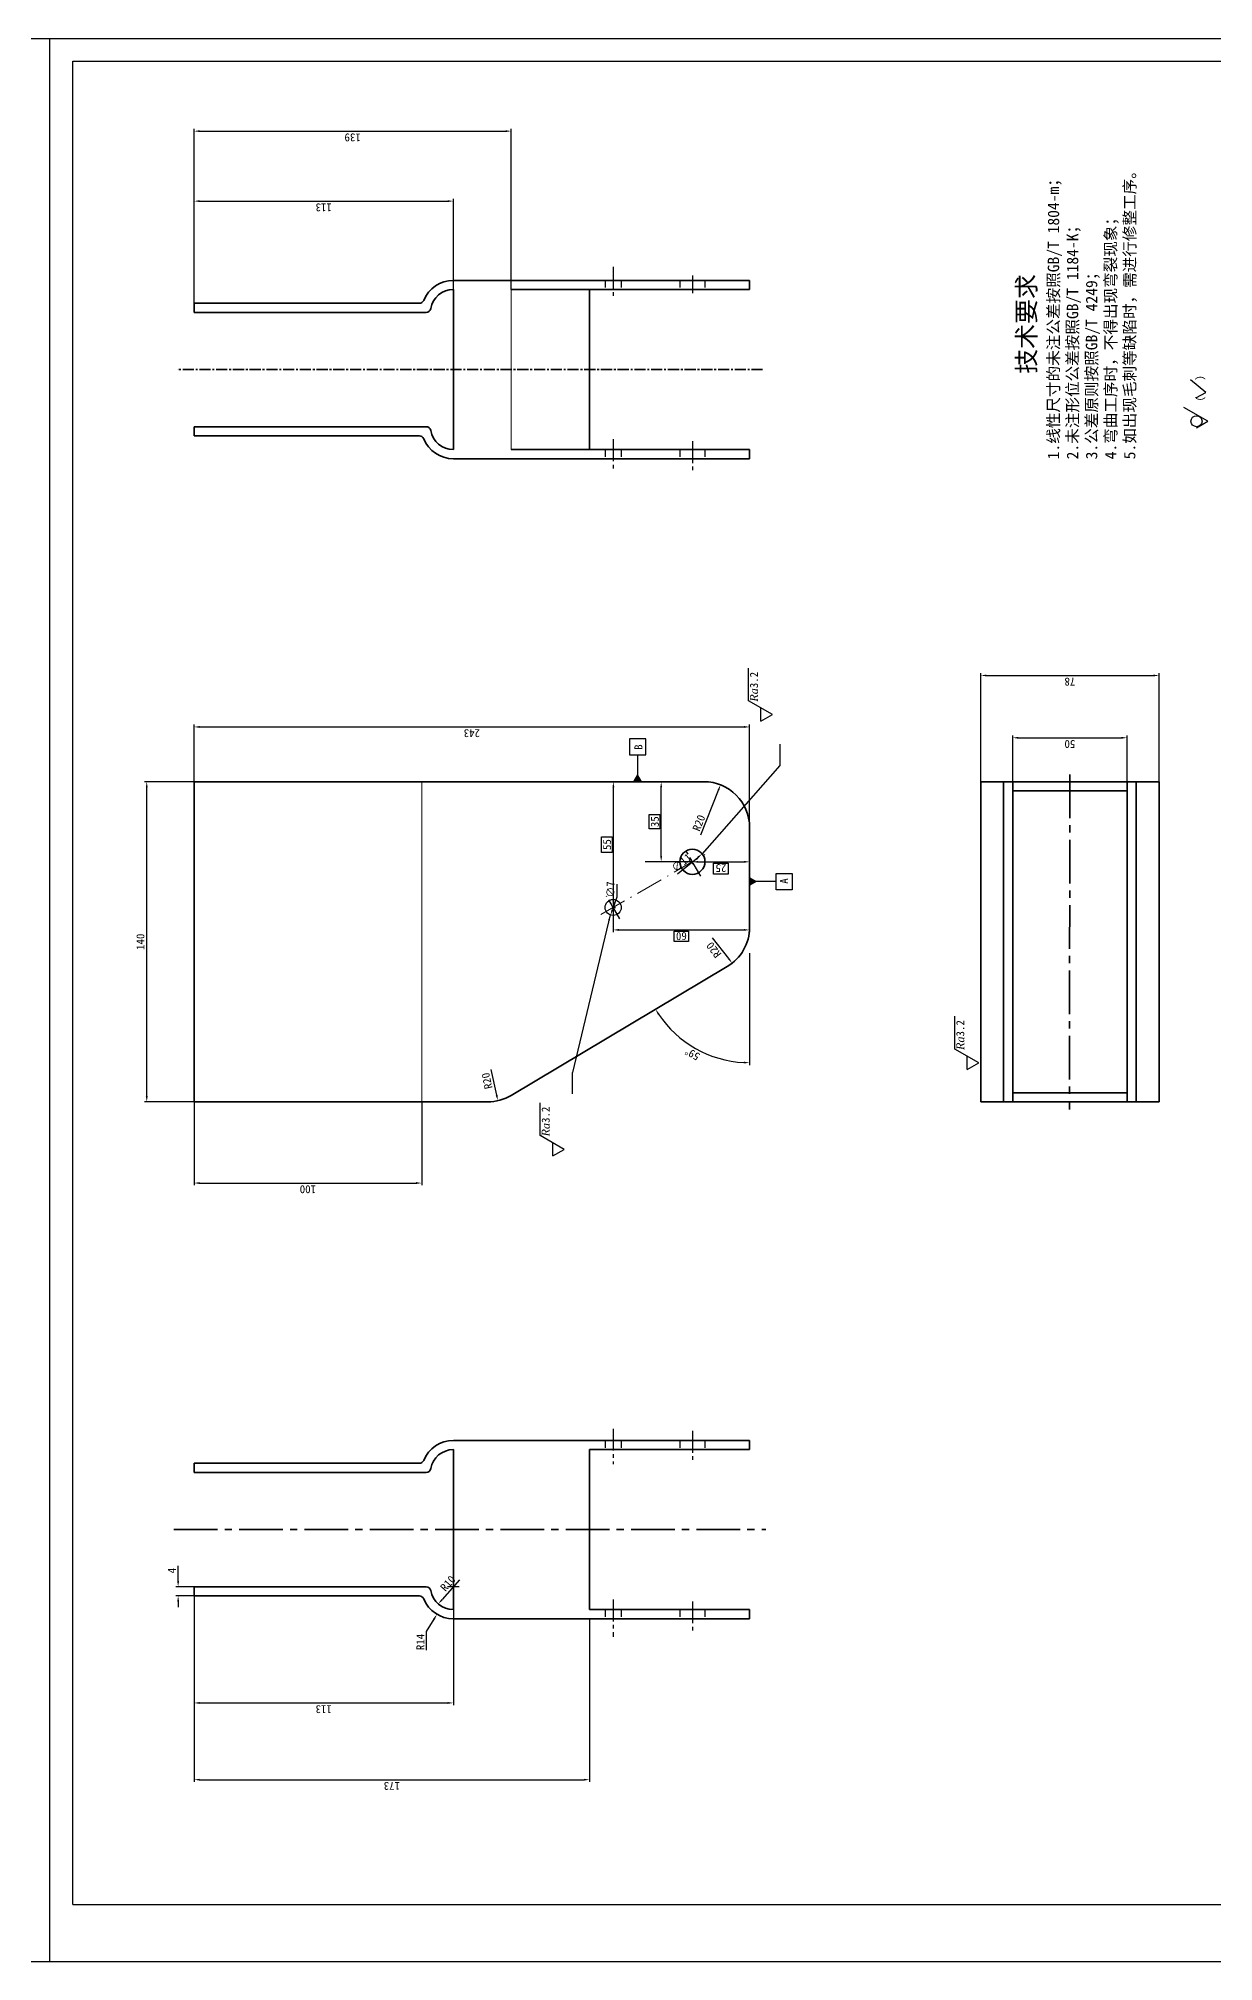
# Model space of a CAD drawing. Header units: millimetres. Extents: x -4667 to 8941, y -1665 to 5310.
# Drawn here: x 3563 to 4077, y 1433 to 2274 of the extents above; entities that cross this region are included whole.
import ezdxf

# ---------------------------------------------------------------- set-up
doc = ezdxf.new("R2010")
doc.units = ezdxf.units.MM
for name, pattern in [('CENTER2', [28.575, 19.05, -3.175, 3.175, -3.175]), ('DASHDOT', [18.5, 12, -3, 0.5, -3]), ('DASHED2', [9.525, 6.35, -3.175])]:
    doc.linetypes.add(name, pattern=pattern)
for name, color, linetype in [('尺寸', 4, 'CONTINUOUS'), ('尺寸标注', 3, 'CONTINUOUS'), ('文字', 3, 'CONTINUOUS'), ('点划线', 6, 'CENTER2'), ('细实线', 3, 'CONTINUOUS'), ('虚线', 4, 'DASHED2')]:
    doc.layers.add(name, color=color, linetype=linetype)
doc.layers.add('粗实线', color=2, linetype='CONTINUOUS', lineweight=30)
doc.styles.get("Standard").update_dxf_attribs({"font": '', "height": 3.5})
doc.styles.get('Standard').set_extended_font_data('SimSun')
doc.dimstyles.new('无偏差', dxfattribs={"dimtxt": 3.5, "dimasz": 2.5, "dimexe": 1, "dimexo": 0, "dimgap": 1, "dimtad": 1, "dimtoh": 1, "dimdec": 0, "dimzin": 0, "dimdsep": 46, "dimtxsty": 'Standard', "dimcen": 2.5, "dimclrd": 256, "dimadec": 0, "dimazin": 0, "dimtfac": 1, "dimtdec": 0, "dimtofl": 0, "dimtmove": 0, "dimatfit": 3, "dimfxl": 1, "dimtolj": 1, "dimtzin": 0, "dimarcsym": 0})
doc.dimstyles.new('无偏差$0', dxfattribs={"dimtxt": 3.5, "dimasz": 2.5, "dimexe": 1, "dimexo": 0, "dimgap": 1, "dimtad": 1, "dimtoh": 1, "dimdec": 0, "dimzin": 0, "dimdsep": 46, "dimtxsty": 'Standard', "dimcen": 2.5, "dimclrd": 256, "dimadec": 0, "dimazin": 0, "dimtfac": 1, "dimtdec": 0, "dimtofl": 0, "dimtmove": 0, "dimatfit": 3, "dimfxl": 1, "dimtolj": 1, "dimtzin": 0, "dimarcsym": 0})

# ---------------------------------------------------------------- blocks, each defined once
blk = doc.blocks.new('*D263')
at = {"layer": '细实线', "lineweight": -2, "ltscale": 0.5}
for p, q in [((2879.9, 1820.73), (2888.03, 1820.73)), ((2888.03, 1820.73), (2893.46, 1817.5))]:
    blk.add_line(p, q, dxfattribs=at)
at = {"layer": '细实线', "color": 0, "lineweight": -2, "ltscale": 0.5}
for p, q in [((2905.13, 1809.05), (2910.13, 1809.05)), ((2907.63, 1806.55), (2907.63, 1811.55))]:
    blk.add_line(p, q, dxfattribs=at)
at = {"layer": '细实线', "ltscale": 0.5}
blk.add_solid([(2893.67, 1817.85), (2893.24, 1817.14), (2895.6, 1816.22)], dxfattribs=at)
at = {"layer": '细实线', "color": 0, "ltscale": 0.5, "insert": (2883.47, 1823.48), "char_height": 3.5, "attachment_point": 5}
blk.add_mtext('\\A1;R14', dxfattribs=at)
blk = doc.blocks.new('*D264')
at = {"layer": '细实线', "lineweight": -2, "ltscale": 0.5}
blk.add_line((2910.68, 1806.37), (2901.99, 1813.99), dxfattribs=at)
at = {"layer": '细实线', "ltscale": 0.5}
blk.add_solid([(2902.26, 1814.3), (2901.71, 1813.68), (2900.11, 1815.64)], dxfattribs=at)
at = {"layer": '细实线', "color": 0, "ltscale": 0.5, "insert": (2909.09, 1811.43), "char_height": 3.5, "attachment_point": 5, "rotation": 318.77077}
blk.add_mtext('\\A1;R10', dxfattribs=at)
blk = doc.blocks.new('*D265')
at = {"layer": '细实线', "lineweight": -2, "ltscale": 0.5}
for p, q in [((2901.13, 1929.44), (2898.63, 1929.44)), ((2910.13, 1929.44), (2916.77, 1929.44))]:
    blk.add_line(p, q, dxfattribs=at)
at = {"layer": '细实线', "color": 0, "lineweight": -2, "ltscale": 0.5}
for p, q in [((2903.63, 1922.46), (2903.63, 1930.44)), ((2907.63, 1922.46), (2907.63, 1930.44))]:
    blk.add_line(p, q, dxfattribs=at)
at = {"layer": '细实线', "ltscale": 0.5}
for points in [[(2901.13, 1929.85), (2901.13, 1929.02), (2903.63, 1929.44)], [(2910.13, 1929.85), (2910.13, 1929.02), (2907.63, 1929.44)]]:
    blk.add_solid(points, dxfattribs=at)
at = {"layer": '细实线', "color": 0, "ltscale": 0.5, "insert": (2914.7, 1932.19), "char_height": 3.5, "attachment_point": 5}
blk.add_mtext('\\A1;4', dxfattribs=at)
blk = doc.blocks.new('*D266')
at = {"layer": '细实线', "color": 0, "lineweight": -2, "ltscale": 0.5}
for p, q in [((3259.68, 1922.46), (3284.64, 1922.46)), ((3239.68, 1679.46), (3284.64, 1679.46))]:
    blk.add_line(p, q, dxfattribs=at)
at = {"layer": '细实线', "lineweight": -2, "ltscale": 0.5}
blk.add_line((3283.64, 1919.96), (3283.64, 1681.96), dxfattribs=at)
at = {"layer": '细实线', "ltscale": 0.5}
for points in [[(3283.23, 1919.96), (3284.06, 1919.96), (3283.64, 1922.46)], [(3283.23, 1681.96), (3284.06, 1681.96), (3283.64, 1679.46)]]:
    blk.add_solid(points, dxfattribs=at)
at = {"layer": '细实线', "color": 0, "ltscale": 0.5, "insert": (3280.89, 1800.96), "char_height": 3.5, "attachment_point": 5, "rotation": 90}
blk.add_mtext('\\A1;243', dxfattribs=at)
blk = doc.blocks.new('*D267')
at = {"layer": '细实线', "color": 0, "lineweight": -2, "ltscale": 0.5}
for p, q in [((3119.68, 1922.46), (3083.18, 1922.46)), ((3119.68, 1822.88), (3083.18, 1822.88))]:
    blk.add_line(p, q, dxfattribs=at)
at = {"layer": '细实线', "lineweight": -2, "ltscale": 0.5}
blk.add_line((3084.18, 1919.96), (3084.18, 1825.38), dxfattribs=at)
at = {"layer": '细实线', "ltscale": 0.5}
for points in [[(3083.76, 1919.96), (3084.6, 1919.96), (3084.18, 1922.46)], [(3083.76, 1825.38), (3084.6, 1825.38), (3084.18, 1822.88)]]:
    blk.add_solid(points, dxfattribs=at)
at = {"layer": '细实线', "color": 0, "ltscale": 0.5, "insert": (3081.43, 1872.67), "char_height": 3.5, "attachment_point": 5, "rotation": 90}
blk.add_mtext('\\A1;100', dxfattribs=at)
blk = doc.blocks.new('*D268')
at = {"layer": '细实线', "color": 0, "lineweight": -2, "ltscale": 0.5}
for p, q in [((3119.68, 1922.46), (3119.68, 1944.17)), ((3259.68, 1922.46), (3259.68, 1944.17))]:
    blk.add_line(p, q, dxfattribs=at)
at = {"layer": '细实线', "lineweight": -2, "ltscale": 0.5}
blk.add_line((3122.18, 1943.17), (3257.18, 1943.17), dxfattribs=at)
at = {"layer": '细实线', "ltscale": 0.5}
for points in [[(3122.18, 1943.58), (3122.18, 1942.75), (3119.68, 1943.17)], [(3257.18, 1943.58), (3257.18, 1942.75), (3259.68, 1943.17)]]:
    blk.add_solid(points, dxfattribs=at)
at = {"layer": '细实线', "color": 0, "ltscale": 0.5, "insert": (3189.68, 1945.92), "char_height": 3.5, "attachment_point": 5}
blk.add_mtext('\\A1;140', dxfattribs=at)
blk = doc.blocks.new('*D269')
at = {"layer": '细实线', "color": 0, "lineweight": -2, "ltscale": 0.5}
blk.add_line((3184.68, 1679.46), (3135.8, 1679.46), dxfattribs=at)
at = {"layer": '细实线', "lineweight": -2, "ltscale": 0.5}
blk.add_arc((3184.68, 1679.46), 47.89, 123.80028, 177.00861, dxfattribs=at)
at = {"layer": '细实线', "ltscale": 0.5}
for points in [[(3157.82, 1719.61), (3158.27, 1718.91), (3160.16, 1720.59)], [(3137.28, 1681.95), (3136.44, 1681.97), (3136.8, 1679.46)]]:
    blk.add_solid(points, dxfattribs=at)
at = {"layer": '细实线', "color": 0, "ltscale": 0.5, "insert": (3140.65, 1704.47), "char_height": 3.5, "attachment_point": 5, "rotation": 60.40445}
blk.add_mtext('\\A1;59°', dxfattribs=at)
blk = doc.blocks.new('*D270')
at = {"layer": '尺寸标注', "lineweight": -2, "ltscale": 0.5}
blk.add_line((3236.44, 1700.73), (3255.99, 1693.1), dxfattribs=at)
at = {"layer": '尺寸标注', "ltscale": 0.5}
blk.add_solid([(3256.14, 1693.49), (3255.83, 1692.71), (3258.31, 1692.19)], dxfattribs=at)
at = {"layer": '尺寸标注', "color": 0, "ltscale": 0.5, "insert": (3241.66, 1701.64), "char_height": 3.5, "attachment_point": 5, "rotation": 338.66751}
blk.add_mtext('\\A1;R20', dxfattribs=at)
blk = doc.blocks.new('*D271')
at = {"layer": '尺寸标注', "lineweight": -2, "ltscale": 0.5}
blk.add_line((3191.38, 1695.78), (3182.31, 1688.62), dxfattribs=at)
at = {"layer": '尺寸标注', "ltscale": 0.5}
blk.add_solid([(3182.05, 1688.95), (3182.56, 1688.3), (3180.34, 1687.07)], dxfattribs=at)
at = {"layer": '尺寸标注', "color": 0, "ltscale": 0.5, "insert": (3186.12, 1695.14), "char_height": 3.5, "attachment_point": 5, "rotation": 38.27483}
blk.add_mtext('\\A1;R20', dxfattribs=at)
blk = doc.blocks.new('*D272')
at = {"layer": '尺寸标注', "lineweight": -2, "ltscale": 0.5}
blk.add_line((3133.89, 1792.66), (3122.62, 1790.12), dxfattribs=at)
at = {"layer": '尺寸标注', "ltscale": 0.5}
blk.add_solid([(3122.52, 1790.52), (3122.71, 1789.71), (3120.18, 1789.56)], dxfattribs=at)
at = {"layer": '尺寸标注', "color": 0, "ltscale": 0.5, "insert": (3128.86, 1794.35), "char_height": 3.5, "attachment_point": 5, "rotation": 12.73597}
blk.add_mtext('\\A1;R20', dxfattribs=at)
blk = doc.blocks.new('*D273')
at = {"layer": '尺寸标注', "lineweight": -2, "ltscale": 0.5}
for p, q in [((3209.26, 1737.55), (3203.76, 1739.46)), ((3214.91, 1737.55), (3209.26, 1737.55))]:
    blk.add_line(p, q, dxfattribs=at)
at = {"layer": '尺寸标注', "ltscale": 0.5}
blk.add_solid([(3203.9, 1739.85), (3203.63, 1739.07), (3201.4, 1740.28)], dxfattribs=at)
at = {"layer": '尺寸标注', "color": 0, "ltscale": 0.5, "insert": (3212.58, 1740.3), "char_height": 3.5, "attachment_point": 5}
blk.add_mtext('\\A1;∅7', dxfattribs=at)
blk = doc.blocks.new('*D274')
at = {"layer": '尺寸标注', "lineweight": -2, "ltscale": 0.5}
blk.add_line((3219.39, 1711.01), (3226.57, 1702.13), dxfattribs=at)
at = {"layer": '尺寸标注', "ltscale": 0.5}
blk.add_solid([(3226.89, 1702.39), (3226.25, 1701.87), (3228.14, 1700.19)], dxfattribs=at)
at = {"layer": '尺寸标注', "color": 0, "ltscale": 0.5, "insert": (3224.33, 1709.27), "char_height": 3.5, "attachment_point": 5, "rotation": 308.94537}
blk.add_mtext('\\A1;∅11', dxfattribs=at)
blk = doc.blocks.new('*D275')
at = {"layer": '尺寸标注', "color": 0, "lineweight": -2, "ltscale": 0.5}
for p, q in [((3224.71, 1704.47), (3224.71, 1719.13)), ((3259.68, 1699.46), (3259.68, 1719.13))]:
    blk.add_line(p, q, dxfattribs=at)
at = {"layer": '尺寸标注', "lineweight": -2, "ltscale": 0.5}
blk.add_line((3227.21, 1718.13), (3257.18, 1718.13), dxfattribs=at)
at = {"layer": '尺寸标注', "ltscale": 0.5}
for points in [[(3227.21, 1718.55), (3227.21, 1717.72), (3224.71, 1718.13)], [(3257.18, 1718.55), (3257.18, 1717.72), (3259.68, 1718.13)]]:
    blk.add_solid(points, dxfattribs=at)
at = {"layer": '尺寸标注', "color": 0, "ltscale": 0.5, "insert": (3242.2, 1720.88), "char_height": 3.5, "attachment_point": 5}
blk.add_mtext('\\A1;35', dxfattribs=at)
blk = doc.blocks.new('*D276')
at = {"layer": '尺寸标注', "color": 0, "lineweight": -2, "ltscale": 0.5}
for p, q in [((3224.68, 1704.46), (3223.65, 1704.46)), ((3239.68, 1679.46), (3223.65, 1679.46))]:
    blk.add_line(p, q, dxfattribs=at)
at = {"layer": '尺寸标注', "lineweight": -2, "ltscale": 0.5}
blk.add_line((3224.65, 1701.96), (3224.65, 1681.96), dxfattribs=at)
at = {"layer": '尺寸标注', "ltscale": 0.5}
for points in [[(3224.23, 1701.96), (3225.06, 1701.96), (3224.65, 1704.46)], [(3224.23, 1681.96), (3225.06, 1681.96), (3224.65, 1679.46)]]:
    blk.add_solid(points, dxfattribs=at)
at = {"layer": '尺寸标注', "color": 0, "ltscale": 0.5, "insert": (3221.9, 1691.96), "char_height": 3.5, "attachment_point": 5, "rotation": 90}
blk.add_mtext('\\A1;25', dxfattribs=at)
blk = doc.blocks.new('*D277')
at = {"layer": '尺寸标注', "color": 0, "lineweight": -2, "ltscale": 0.5}
for p, q in [((3259.68, 1564.35), (3279.9, 1564.35)), ((3259.68, 1514.35), (3279.9, 1514.35))]:
    blk.add_line(p, q, dxfattribs=at)
at = {"layer": '尺寸标注', "lineweight": -2, "ltscale": 0.5}
blk.add_line((3278.9, 1561.85), (3278.9, 1516.85), dxfattribs=at)
at = {"layer": '尺寸标注', "ltscale": 0.5}
for points in [[(3278.48, 1561.85), (3279.32, 1561.85), (3278.9, 1564.35)], [(3278.48, 1516.85), (3279.32, 1516.85), (3278.9, 1514.35)]]:
    blk.add_solid(points, dxfattribs=at)
at = {"layer": '尺寸标注', "color": 0, "ltscale": 0.5, "insert": (3276.15, 1539.35), "char_height": 3.5, "attachment_point": 5, "rotation": 90}
blk.add_mtext('\\A1;50', dxfattribs=at)
blk = doc.blocks.new('*D278')
at = {"layer": '尺寸标注', "color": 0, "lineweight": -2, "ltscale": 0.5}
for p, q in [((3259.68, 1578.35), (3307.15, 1578.35)), ((3259.68, 1500.35), (3307.15, 1500.35))]:
    blk.add_line(p, q, dxfattribs=at)
at = {"layer": '尺寸标注', "lineweight": -2, "ltscale": 0.5}
blk.add_line((3306.15, 1575.85), (3306.15, 1502.85), dxfattribs=at)
at = {"layer": '尺寸标注', "ltscale": 0.5}
for points in [[(3305.73, 1575.85), (3306.56, 1575.85), (3306.15, 1578.35)], [(3305.73, 1502.85), (3306.56, 1502.85), (3306.15, 1500.35)]]:
    blk.add_solid(points, dxfattribs=at)
at = {"layer": '尺寸标注', "color": 0, "ltscale": 0.5, "insert": (3303.4, 1539.35), "char_height": 3.5, "attachment_point": 5, "rotation": 90}
blk.add_mtext('\\A1;78', dxfattribs=at)
blk = doc.blocks.new('*D279')
at = {"layer": '尺寸标注', "color": 0, "lineweight": -2, "ltscale": 0.5}
for p, q in [((3468.95, 1922.46), (3514.59, 1922.46)), ((3474.95, 1809.05), (3514.59, 1809.05))]:
    blk.add_line(p, q, dxfattribs=at)
at = {"layer": '尺寸标注', "lineweight": -2, "ltscale": 0.5}
blk.add_line((3513.59, 1919.96), (3513.59, 1811.55), dxfattribs=at)
at = {"layer": '尺寸标注', "ltscale": 0.5}
for points in [[(3513.17, 1919.96), (3514.01, 1919.96), (3513.59, 1922.46)], [(3513.17, 1811.55), (3514.01, 1811.55), (3513.59, 1809.05)]]:
    blk.add_solid(points, dxfattribs=at)
at = {"layer": '尺寸标注', "color": 0, "ltscale": 0.5, "insert": (3510.84, 1865.76), "char_height": 3.5, "attachment_point": 5, "rotation": 90}
blk.add_mtext('\\A1;113', dxfattribs=at)
blk = doc.blocks.new('*D280')
at = {"layer": '尺寸标注', "color": 0, "lineweight": -2, "ltscale": 0.5}
for p, q in [((3468.95, 1922.46), (3545.19, 1922.46)), ((3474.95, 1783.73), (3545.19, 1783.73))]:
    blk.add_line(p, q, dxfattribs=at)
at = {"layer": '尺寸标注', "lineweight": -2, "ltscale": 0.5}
blk.add_line((3544.19, 1919.96), (3544.19, 1786.23), dxfattribs=at)
at = {"layer": '尺寸标注', "ltscale": 0.5}
for points in [[(3543.78, 1919.96), (3544.61, 1919.96), (3544.19, 1922.46)], [(3543.78, 1786.23), (3544.61, 1786.23), (3544.19, 1783.73)]]:
    blk.add_solid(points, dxfattribs=at)
at = {"layer": '尺寸标注', "color": 0, "ltscale": 0.5, "insert": (3541.44, 1853.1), "char_height": 3.5, "attachment_point": 5, "rotation": 90}
blk.add_mtext('\\A1;139', dxfattribs=at)
blk = doc.blocks.new('*D281')
at = {"layer": '尺寸标注', "color": 0, "lineweight": -2, "ltscale": 0.5}
for p, q in [((2903.63, 1922.46), (2855.82, 1922.46)), ((2897.63, 1809.05), (2855.82, 1809.05))]:
    blk.add_line(p, q, dxfattribs=at)
at = {"layer": '尺寸标注', "lineweight": -2, "ltscale": 0.5}
blk.add_line((2856.82, 1919.96), (2856.82, 1811.55), dxfattribs=at)
at = {"layer": '尺寸标注', "ltscale": 0.5}
for points in [[(2856.4, 1919.96), (2857.24, 1919.96), (2856.82, 1922.46)], [(2856.4, 1811.55), (2857.24, 1811.55), (2856.82, 1809.05)]]:
    blk.add_solid(points, dxfattribs=at)
at = {"layer": '尺寸标注', "color": 0, "ltscale": 0.5, "insert": (2854.07, 1865.76), "char_height": 3.5, "attachment_point": 5, "rotation": 90}
blk.add_mtext('\\A1;113', dxfattribs=at)
blk = doc.blocks.new('*D282')
at = {"layer": '尺寸标注', "color": 0, "lineweight": -2, "ltscale": 0.5}
for p, q in [((2903.63, 1922.46), (2822.25, 1922.46)), ((2893.63, 1749.46), (2822.25, 1749.46))]:
    blk.add_line(p, q, dxfattribs=at)
at = {"layer": '尺寸标注', "lineweight": -2, "ltscale": 0.5}
blk.add_line((2823.25, 1919.96), (2823.25, 1751.96), dxfattribs=at)
at = {"layer": '尺寸标注', "ltscale": 0.5}
for points in [[(2822.84, 1919.96), (2823.67, 1919.96), (2823.25, 1922.46)], [(2822.84, 1751.96), (2823.67, 1751.96), (2823.25, 1749.46)]]:
    blk.add_solid(points, dxfattribs=at)
at = {"layer": '尺寸标注', "color": 0, "ltscale": 0.5, "insert": (2820.5, 1835.96), "char_height": 3.5, "attachment_point": 5, "rotation": 90}
blk.add_mtext('\\A1;173', dxfattribs=at)
blk = doc.blocks.new('*D296')
at = {"layer": '尺寸', "color": 0, "lineweight": -2, "ltscale": 0.5}
for p, q in [((3204.74, 1739.13), (3193.88, 1739.13)), ((3196.04, 1679.46), (3193.88, 1679.46))]:
    blk.add_line(p, q, dxfattribs=at)
at = {"layer": '尺寸', "lineweight": -2, "ltscale": 0.5}
blk.add_line((3194.88, 1736.63), (3194.88, 1681.96), dxfattribs=at)
at = {"layer": '尺寸', "ltscale": 0.5}
for points in [[(3194.46, 1736.63), (3195.29, 1736.63), (3194.88, 1739.13)], [(3194.46, 1681.96), (3195.29, 1681.96), (3194.88, 1679.46)]]:
    blk.add_solid(points, dxfattribs=at)
at = {"layer": '尺寸', "color": 0, "ltscale": 0.5, "insert": (3192.13, 1709.3), "char_height": 3.5, "attachment_point": 5, "rotation": 90}
blk.add_mtext('\\A1;60', dxfattribs=at)
blk = doc.blocks.new('*D297')
at = {"layer": '尺寸', "color": 0, "lineweight": -2, "ltscale": 0.5}
for p, q in [((3204.71, 1739.13), (3204.71, 1738.05)), ((3259.68, 1699.46), (3259.68, 1740.05))]:
    blk.add_line(p, q, dxfattribs=at)
at = {"layer": '尺寸', "lineweight": -2, "ltscale": 0.5}
blk.add_line((3207.21, 1739.05), (3257.18, 1739.05), dxfattribs=at)
at = {"layer": '尺寸', "ltscale": 0.5}
for points in [[(3207.21, 1739.46), (3207.21, 1738.63), (3204.71, 1739.05)], [(3257.18, 1739.46), (3257.18, 1738.63), (3259.68, 1739.05)]]:
    blk.add_solid(points, dxfattribs=at)
at = {"layer": '尺寸', "color": 0, "ltscale": 0.5, "insert": (3232.2, 1741.8), "char_height": 3.5, "attachment_point": 5}
blk.add_mtext('\\A1;55', dxfattribs=at)
blk = doc.blocks.new('A$C43805903')
at = {"layer": '文字', "ltscale": 0.5}
for points in [[(518.97, 336.9), (516.2, 335.3), (516.2, 338.51)], [(472.25, 285.03), (473.86, 287.8), (470.65, 287.8)]]:
    blk.add_hatch(color=256, dxfattribs=at).paths.add_polyline_path(points)
at = {"layer": '尺寸', "ltscale": 0.5}
for points in [[(485.03, 352.65), (491.79, 352.65), (491.79, 348.05), (485.03, 348.05)], [(495.33, 331.82), (501.61, 331.82), (501.61, 327.15), (495.33, 327.15)], [(446.08, 320.97), (450.65, 320.97), (450.65, 314.66), (446.08, 314.66)], [(475.53, 303.76), (480.32, 303.76), (480.32, 297.23), (475.53, 297.23)]]:
    blk.add_lwpolyline(points, close=True, dxfattribs=at)
at = {"layer": '文字', "ltscale": 0.5}
for p, q in [((355.17, 369.04), (361.23, 379.54)), ((361.23, 379.54), (375.55, 379.54)), ((352.28, 374.04), (358.06, 374.04)), ((352.28, 374.04), (355.17, 369.04)), ((379.5, 365.34), (388.81, 365.34)), ((516.2, 335.3), (516.2, 338.51)), ((518.97, 336.9), (516.2, 338.51)), ((516.2, 335.3), (518.97, 336.9)), ((527.65, 336.9), (518.97, 336.9)), ((473.86, 287.8), (470.65, 287.8)), ((472.25, 285.03), (470.65, 287.8)), ((473.86, 287.8), (472.25, 285.03)), ((545.29, 277.94), (551.35, 288.44)), ((551.35, 288.44), (565.67, 288.44)), ((472.25, 276.35), (472.25, 285.03)), ((542.4, 282.94), (548.18, 282.94)), ((542.4, 282.94), (545.29, 277.94)), ((523.09, 274.54), (532.41, 274.54)), ((392.98, 187.68), (399.04, 198.18)), ((399.04, 198.18), (413.36, 198.18)), ((390.1, 192.68), (395.87, 192.68)), ((390.1, 192.68), (392.98, 187.68)), ((673.58, 87.5), (679.64, 98)), ((670.69, 92.5), (673.58, 87.5))]:
    blk.add_line(p, q, dxfattribs=at)
for points in [[(534.65, 333.34), (534.65, 340.5), (527.65, 340.5), (527.65, 333.34)], [(475.81, 269.35), (468.65, 269.35), (468.65, 276.35), (475.81, 276.35)]]:
    blk.add_lwpolyline(points, close=True, dxfattribs=at)
at = {"layer": '点划线', "lineweight": 35}
for p, q in [((188.89, 539.76), (188.89, 280.83)), ((519.14, 147.82), (372.62, 148.05))]:
    blk.add_line(p, q, dxfattribs=at)
at = {"layer": '点划线', "lineweight": 35, "ltscale": 0.256088}
blk.add_line((696.22, 282.21), (696.22, 538.38), dxfattribs=at)
at = {"layer": '点划线', "ltscale": 0.5}
for p, q in [((158.3, 347.57), (142.07, 347.57)), ((233, 347.57), (217.51, 347.57)), ((456.03, 344.74), (465.92, 350.45)), ((665.69, 347.57), (652.95, 347.57)), ((741.19, 347.57), (727.67, 347.57)), ((480.95, 312.92), (480.95, 333.58)), ((157.49, 312.93), (144.09, 312.93)), ((232.06, 312.93), (218.56, 312.93)), ((474.62, 309.27), (486.59, 316.18)), ((664.86, 312.93), (652.06, 312.93)), ((737.32, 312.93), (729.58, 312.93))]:
    blk.add_line(p, q, dxfattribs=at)
at = {"layer": '点划线', "linetype": 'DASHDOT', "lineweight": 13}
blk.add_line((457.9, 353.01), (484.89, 306.08), dxfattribs=at)
at = {"layer": '粗实线'}
for p, q in [((25, 584), (831, 584)), ((25, 584), (25, 10)), ((831, 584), (831, 10))]:
    blk.add_line(p, q, dxfattribs=at)
at = {"layer": '粗实线', "lineweight": 35, "ltscale": 0.1}
for p, q in [((163.89, 530.93), (159.89, 530.93)), ((217.89, 530.93), (213.89, 530.93)), ((667.22, 530.93), (671.22, 530.93)), ((721.22, 530.93), (725.22, 530.93)), ((153.89, 287.93), (149.89, 287.93)), ((227.89, 287.93), (223.89, 287.93)), ((657.22, 287.93), (661.22, 287.93)), ((731.22, 287.93), (735.22, 287.93)), ((375.95, 176.82), (375.95, 172.82)), ((515.95, 176.82), (515.95, 172.82)), ((375.95, 122.82), (375.95, 118.82)), ((515.95, 122.82), (515.95, 118.82))]:
    blk.add_line(p, q, dxfattribs=at)
at = {"layer": '粗实线', "lineweight": 35}
for p, q in [((159.89, 530.93), (159.89, 432.34)), ((163.89, 429.34), (163.89, 530.93)), ((213.89, 530.93), (213.89, 429.34)), ((217.89, 530.93), (217.89, 432.34)), ((515.95, 530.93), (375.95, 530.93)), ((375.95, 530.93), (375.95, 432.34)), ((515.95, 530.93), (515.95, 432.34)), ((667.22, 530.93), (667.22, 432.34)), ((671.22, 530.93), (671.22, 429.34)), ((721.22, 530.93), (721.22, 429.34)), ((725.22, 530.93), (725.22, 432.34)), ((149.89, 417.51), (149.89, 307.93)), ((153.89, 417.51), (188.89, 417.51)), ((223.89, 417.51), (188.89, 417.51)), ((227.89, 417.51), (227.89, 307.93)), ((515.95, 417.51), (515.95, 307.93)), ((696.22, 417.51), (661.22, 417.51)), ((731.22, 417.51), (696.22, 417.51)), ((435.13, 297.68), (378.77, 392.19)), ((657.22, 297.68), (657.22, 392.19)), ((661.22, 297.68), (661.22, 392.19)), ((731.22, 297.68), (731.22, 392.19)), ((735.22, 297.68), (735.22, 392.19)), ((153.89, 307.93), (153.89, 357.93)), ((153.89, 357.93), (223.89, 357.93)), ((223.89, 357.93), (223.89, 307.93)), ((661.22, 357.93), (731.22, 357.93)), ((149.89, 307.93), (149.89, 287.93)), ((227.89, 307.93), (227.89, 287.93)), ((495.95, 287.93), (452.31, 287.93)), ((515.95, 186.82), (375.95, 186.82)), ((515.95, 176.82), (375.95, 176.82)), ((375.95, 147.82), (375.95, 172.82)), ((515.95, 172.82), (375.95, 172.82)), ((379.95, 172.82), (379.95, 147.82)), ((511.95, 172.82), (511.95, 147.82)), ((515.95, 172.82), (515.95, 147.82)), ((375.95, 122.82), (375.95, 147.82)), ((379.95, 122.82), (379.95, 147.82)), ((511.95, 122.82), (511.95, 147.82)), ((515.95, 122.82), (515.95, 147.82)), ((515.95, 122.82), (375.95, 122.82)), ((515.95, 118.82), (375.95, 118.82)), ((515.95, 108.82), (375.95, 108.82))]:
    blk.add_line(p, q, dxfattribs=at)
at = {"layer": '粗实线', "lineweight": 35, "ltscale": 0.046351}
for p, q in [((375.95, 430.49), (375.95, 432.34)), ((515.95, 432.34), (515.95, 430.49))]:
    blk.add_line(p, q, dxfattribs=at)
at = {"layer": '粗实线', "lineweight": 13}
for p, q in [((375.95, 431.34), (515.95, 431.34)), ((661.22, 392.19), (731.22, 392.19))]:
    blk.add_line(p, q, dxfattribs=at)
at = {"layer": '粗实线', "lineweight": 35, "ltscale": 0.324459}
for p, q in [((375.95, 417.51), (375.95, 430.49)), ((515.95, 417.51), (515.95, 430.49))]:
    blk.add_line(p, q, dxfattribs=at)
at = {"layer": '粗实线', "lineweight": 35, "ltscale": 0.376825}
for p, q in [((375.95, 402.44), (375.95, 417.51)), ((657.22, 402.44), (657.22, 417.51)), ((735.22, 402.44), (735.22, 417.51))]:
    blk.add_line(p, q, dxfattribs=at)
at = {"layer": '粗实线', "lineweight": 35, "ltscale": 0.256088}
for p, q in [((657.22, 392.19), (657.22, 402.44)), ((735.22, 392.19), (735.22, 402.44))]:
    blk.add_line(p, q, dxfattribs=at)
at = {"layer": '粗实线', "lineweight": 35, "ltscale": 0.3}
for p, q in [((153.89, 307.93), (153.89, 295.93)), ((223.89, 307.93), (223.89, 295.93))]:
    blk.add_line(p, q, dxfattribs=at)
at = {"layer": '粗实线', "lineweight": 35, "ltscale": 0.2}
for p, q in [((153.89, 295.93), (153.89, 287.93)), ((223.89, 295.93), (223.89, 287.93))]:
    blk.add_line(p, q, dxfattribs=at)
at = {"layer": '粗实线', "lineweight": 35, "ltscale": 0.243912}
for p, q in [((657.22, 287.93), (657.22, 297.68)), ((661.22, 287.93), (661.22, 297.68)), ((731.22, 287.93), (731.22, 297.68)), ((735.22, 287.93), (735.22, 297.68))]:
    blk.add_line(p, q, dxfattribs=at)
at = {"layer": '粗实线', "lineweight": 35, "ltscale": 0.21875}
for p, q in [((375.95, 178.07), (375.95, 186.82)), ((515.95, 186.82), (515.95, 178.07)), ((375.95, 108.82), (375.95, 117.57)), ((515.95, 108.82), (515.95, 117.57))]:
    blk.add_line(p, q, dxfattribs=at)
at = {"layer": '粗实线', "lineweight": 35, "ltscale": 0.03125}
for p, q in [((375.95, 176.82), (375.95, 178.07)), ((515.95, 178.07), (515.95, 176.82)), ((375.95, 117.57), (375.95, 118.82)), ((515.95, 118.82), (515.95, 117.57))]:
    blk.add_line(p, q, dxfattribs=at)
at = {"layer": '粗实线', "lineweight": 35, "ltscale": 0.11875}
blk.add_line((375.95, 112.82), (375.95, 117.57), dxfattribs=at)
at = {"layer": '粗实线', "ltscale": 0.5}
blk.add_circle((460.97, 347.6), 3.5, dxfattribs=at)
at = {"layer": '粗实线', "lineweight": 35}
blk.add_circle((480.95, 312.93), 5.5, dxfattribs=at)
for centre, radius, start, end in [((163.89, 417.51), 14, 112.02432, 180.00001), ((157.89, 432.34), 2, 292.02431, 0), ((161.89, 429.34), 2, 279.59407, 0), ((215.89, 429.34), 2, 180.00001, 260.40593), ((219.89, 432.34), 2, 180.00001, 247.97568), ((213.89, 417.51), 14, 0, 67.97569), ((671.22, 417.51), 14, 112.02432, 179.99999), ((665.22, 432.34), 2, 292.02431, 0), ((669.22, 429.34), 2, 279.59407, 0), ((723.22, 429.34), 2, 179.99999, 260.40593), ((727.22, 432.34), 2, 180.00001, 247.97568), ((721.22, 417.51), 14, 0, 67.97569), ((163.89, 417.51), 10, 99.59407, 179.99999), ((213.89, 417.51), 10, 0, 80.40593), ((671.22, 417.51), 10, 99.59407, 180.00001), ((721.22, 417.51), 10, 0, 80.40593), ((395.95, 402.44), 20, 180.00001, 210.8089), ((495.95, 307.93), 20, 270, 0), ((452.31, 307.93), 20, 210.8089, 270)]:
    blk.add_arc(centre, radius, start, end, dxfattribs=at)
at = {"layer": '细实线'}
for p, q in [((0, 1188), (0, 594)), ((841, 1188), (841, 594)), ((0, 594), (841, 594)), ((0, 594), (0, 0)), ((0, 594), (841, 594)), ((841, 594), (841, 0))]:
    blk.add_line(p, q, dxfattribs=at)
at = {"layer": '细实线', "ltscale": 0.5}
for p, q in [((686.19, 88.32), (691.66, 95.09)), ((684.03, 92.36), (686.19, 88.32))]:
    blk.add_line(p, q, dxfattribs=at)
blk.add_circle((673.61, 92.42), 2.42, dxfattribs=at)
at = {"layer": '虚线', "ltscale": 0.5}
for p, q in [((153.89, 351.07), (149.89, 351.07)), ((227.89, 351.07), (223.89, 351.07)), ((661.22, 351.07), (657.22, 351.07)), ((735.22, 351.07), (731.22, 351.07)), ((153.89, 344.07), (149.89, 344.07)), ((227.89, 344.07), (223.89, 344.07)), ((661.22, 344.07), (657.22, 344.07)), ((735.22, 344.07), (731.22, 344.07)), ((153.89, 318.43), (149.89, 318.43)), ((227.89, 318.43), (223.89, 318.43)), ((661.22, 318.43), (657.22, 318.43)), ((735.22, 318.43), (731.22, 318.43)), ((153.89, 307.43), (149.89, 307.43)), ((227.89, 307.43), (223.89, 307.43)), ((661.22, 307.43), (657.22, 307.43)), ((735.22, 307.43), (731.22, 307.43))]:
    blk.add_line(p, q, dxfattribs=at)
at = {"layer": '尺寸', "ltscale": 0.5, "char_height": 3.5, "width": 18.064, "attachment_point": 1}
for insert in [(360.85, 378.88), (550.97, 287.78), (398.66, 197.52)]:
    blk.add_mtext('{\\fTimes New Roman|b0|i1|c238|p18;Ra}3.2', dxfattribs=dict(at, insert=insert))
at = {"layer": '文字', "ltscale": 0.5, "char_height": 3.5, "width": 4.6861, "attachment_point": 1}
for s, insert in [('B', (529.91, 338.29)), ('A', (471.34, 274.62))]:
    blk.add_mtext(s, dxfattribs=dict(at, insert=insert))
at = {"layer": '文字', "linetype": 'Continuous', "lineweight": -3, "insert": (656.93, 170.85), "char_height": 2.4992, "width": 154.1638, "attachment_point": 1}
blk.add_mtext('{\\fSimSun|b0|i0|c134|p54;\\H2x;           \\H1.601x;技术要求\\P\\fSimSun|b0|i0|c134|p2;\\H0.6248x;1.线性尺寸的未注公差按照GB/T 1804-m；\\P2.未注形位公差按照GB/T 1184-K；\\P3.公差原则按照GB/T 4249；\\P\\H0.9997x;4.弯曲工序时，不得出现弯裂现象；\\P5.如出现毛刺等缺陷时，需进行修整工序。}', dxfattribs=at)
at = {"layer": '细实线', "ltscale": 0.5, "insert": (682.3, 92.73), "char_height": 3.5, "attachment_point": 1}
blk.add_mtext_dynamic_manual_height_columns('{\\H0.95833x;(   )}', width=19.5269, gutter_width=17.5, heights=[0], dxfattribs=at)
at = {"layer": '尺寸', "ltscale": 0.5}
dim = blk.add_linear_dim(base=(451.14, 287.93), p1=(461.01, 347.6), p2=(452.31, 287.93), angle=90, dimstyle='无偏差$0', dxfattribs=at)
dim.commit()
dim.dimension.update_dxf_attribs({"geometry": '*D296', "text_midpoint": (448.39, 317.76), "insert": (-2743.73, -1391.54)})
dim = blk.add_linear_dim(base=(515.95, 347.51), p1=(460.97, 347.6), p2=(515.95, 307.93), dimstyle='无偏差$0', dxfattribs=at)
dim.commit()
dim.dimension.update_dxf_attribs({"geometry": '*D297', "text_midpoint": (488.46, 350.26), "insert": (-2743.73, -1391.54)})
at = {"layer": '尺寸标注', "ltscale": 0.5}
for base, p1, p2, picture, middle in [((79.52, 357.93), (159.89, 530.93), (149.89, 357.93), '*D282', (76.77, 444.43)), ((113.09, 417.51), (159.89, 530.93), (153.89, 417.51), '*D281', (110.34, 474.22)), ((769.86, 417.51), (725.22, 530.93), (731.22, 417.51), '*D279', (767.11, 474.22)), ((800.46, 392.19), (725.22, 530.93), (731.22, 392.19), '*D280', (797.71, 461.56)), ((480.91, 287.93), (480.95, 312.93), (495.95, 287.93), '*D276', (478.16, 300.43)), ((562.41, 108.82), (515.95, 186.82), (515.95, 108.82), '*D278', (559.66, 147.82)), ((535.17, 122.82), (515.95, 172.82), (515.95, 122.82), '*D277', (532.42, 147.82))]:
    dim = blk.add_linear_dim(base=base, p1=p1, p2=p2, angle=90, dimstyle='无偏差$0', dxfattribs=at)
    dim.commit()
    dim.dimension.update_dxf_attribs({"geometry": picture, "text_midpoint": middle, "insert": (-2743.73, -1391.54)})
for center, mpoint, picture, middle in [((395.95, 402.44), (376.44, 398.03), '*D272', (385.74, 400.13)), ((495.95, 307.93), (514.58, 300.65), '*D270', (496.93, 307.54)), ((452.31, 307.93), (436.61, 295.54), '*D271', (444.09, 301.44))]:
    dim = blk.add_radius_dim(center=center, mpoint=mpoint, dimstyle='无偏差', dxfattribs=at)
    dim.commit()
    dim.dimension.update_dxf_attribs({"geometry": picture, "text_midpoint": middle, "dimtype": 132, "insert": (-2743.73, -1391.54)})
for p1, p2, picture, middle in [((464.28, 346.45), (457.67, 348.74), '*D273', (468.85, 346.01)), ((477.49, 317.2), (484.41, 308.65), '*D274', (478.46, 316.01))]:
    dim = blk.add_diameter_dim_2p(p1=p1, p2=p2, dimstyle='无偏差', dxfattribs=at)
    dim.commit()
    dim.dimension.update_dxf_attribs({"geometry": picture, "text_midpoint": middle, "dimtype": 131, "insert": (-2743.73, -1391.54)})
dim = blk.add_linear_dim(base=(515.95, 326.6), p1=(480.97, 312.93), p2=(515.95, 307.93), dimstyle='无偏差$0', dxfattribs=at)
dim.commit()
dim.dimension.update_dxf_attribs({"geometry": '*D275', "text_midpoint": (498.46, 329.35), "insert": (-2743.73, -1391.54)})
at = {"layer": '细实线', "ltscale": 0.5}
for base, p1, p2, picture, middle in [((515.95, 551.63), (375.95, 530.93), (515.95, 530.93), '*D268', (445.95, 554.38)), ((163.89, 537.9), (159.89, 530.93), (163.89, 530.93), '*D265', (170.96, 540.65))]:
    dim = blk.add_linear_dim(base=base, p1=p1, p2=p2, dimstyle='无偏差$0', dxfattribs=at)
    dim.commit()
    dim.dimension.update_dxf_attribs({"geometry": picture, "text_midpoint": middle, "insert": (-2743.73, -1391.54)})
for base, p1, p2, picture, middle in [((340.45, 431.34), (375.95, 530.93), (375.95, 431.34), '*D267', (337.7, 481.14)), ((539.91, 287.93), (515.95, 530.93), (495.95, 287.93), '*D266', (537.16, 409.43))]:
    dim = blk.add_linear_dim(base=base, p1=p1, p2=p2, angle=90, dimstyle='无偏差$0', dxfattribs=at)
    dim.commit()
    dim.dimension.update_dxf_attribs({"geometry": picture, "text_midpoint": middle, "insert": (-2743.73, -1391.54)})
for mpoint, picture, middle in [((151.87, 424.68), '*D263', (139.73, 429.19)), ((156.37, 424.1), '*D264', (163.54, 417.82))]:
    dim = blk.add_radius_dim(center=(163.89, 417.51), mpoint=mpoint, dimstyle='无偏差', dxfattribs=at)
    dim.commit()
    dim.dimension.update_dxf_attribs({"geometry": picture, "text_midpoint": middle, "dimtype": 132, "insert": (-2743.73, -1391.54)})
dim = blk.add_angular_dim_2l(base=(403.98, 318.36), line1=((495.95, 287.93), (452.31, 287.93)), line2=((435.13, 297.68), (378.77, 392.19)), dimstyle='无偏差', dxfattribs=at)
dim.commit()
dim.dimension.update_dxf_attribs({"geometry": '*D269', "text_midpoint": (396.92, 312.94), "insert": (-2743.73, -1391.54)})
at = {"layer": '尺寸', "ltscale": 0.5}
for points in [[(457.79, 348.84), (388.81, 365.34)], [(484.44, 308.58), (523.09, 274.54)]]:
    blk.add_leader(points, dimstyle='无偏差', override={"dimgap": 1, "dimtad": 0}, dxfattribs=at)

msp = doc.modelspace()

# ---------------------------------------------------------------- block references
at = {"layer": '虚线', "ltscale": 0.5, "rotation": 90}
msp.add_blockref('A$C43805903', (4162.25, 1432.87), dxfattribs=at)

doc.saveas('drawing.dxf')
